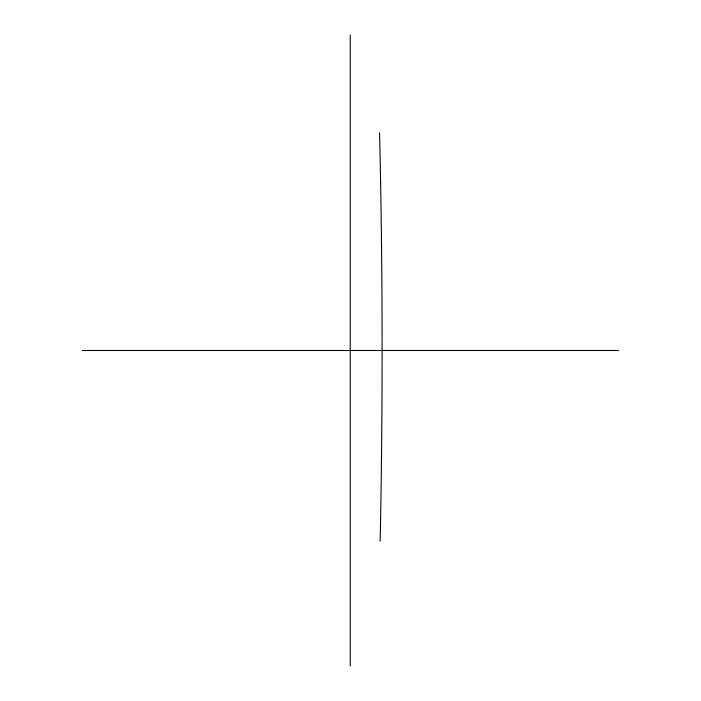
<?xml version="1.0" encoding="UTF-8"?>
<svg xmlns="http://www.w3.org/2000/svg" width="701" height="701" viewBox="0 0 701 701"><rect width="100%" height="100%" fill="white"/><g stroke="black" fill="none" stroke-linecap="round" stroke-linejoin="round"><path stroke-width="1.05" d="M82.385 350.5L618.615 350.5M350.22 35.05L350.22 665.95M379.556 132.761A687.339 49.613 90 0 1 380.161 541.19"/></g></svg>
